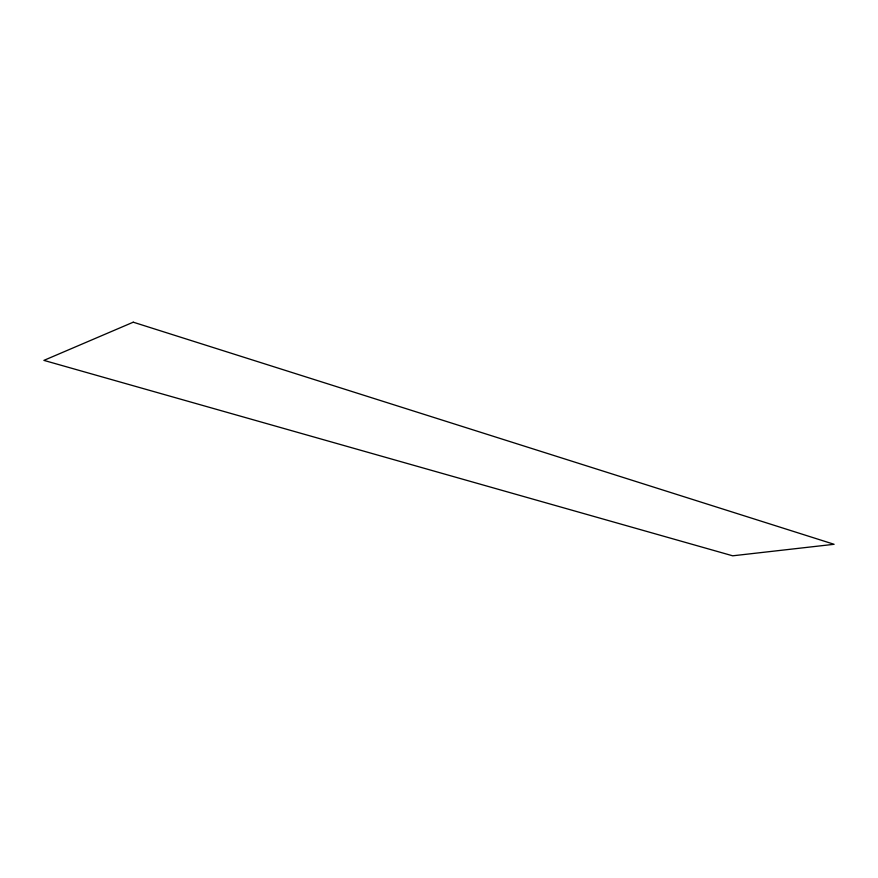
<?xml version="1.0" encoding="UTF-8"?>
<svg xmlns="http://www.w3.org/2000/svg" width="878" height="878" viewBox="0 0 878 878"><rect width="100%" height="100%" fill="white"/><g stroke="black" fill="none" stroke-linecap="round" stroke-linejoin="round"><path stroke-width="1.32" d="M133.247 322.193L43.9 360.386L732.691 555.807L834.1 544.294L133.247 322.193"/></g></svg>
